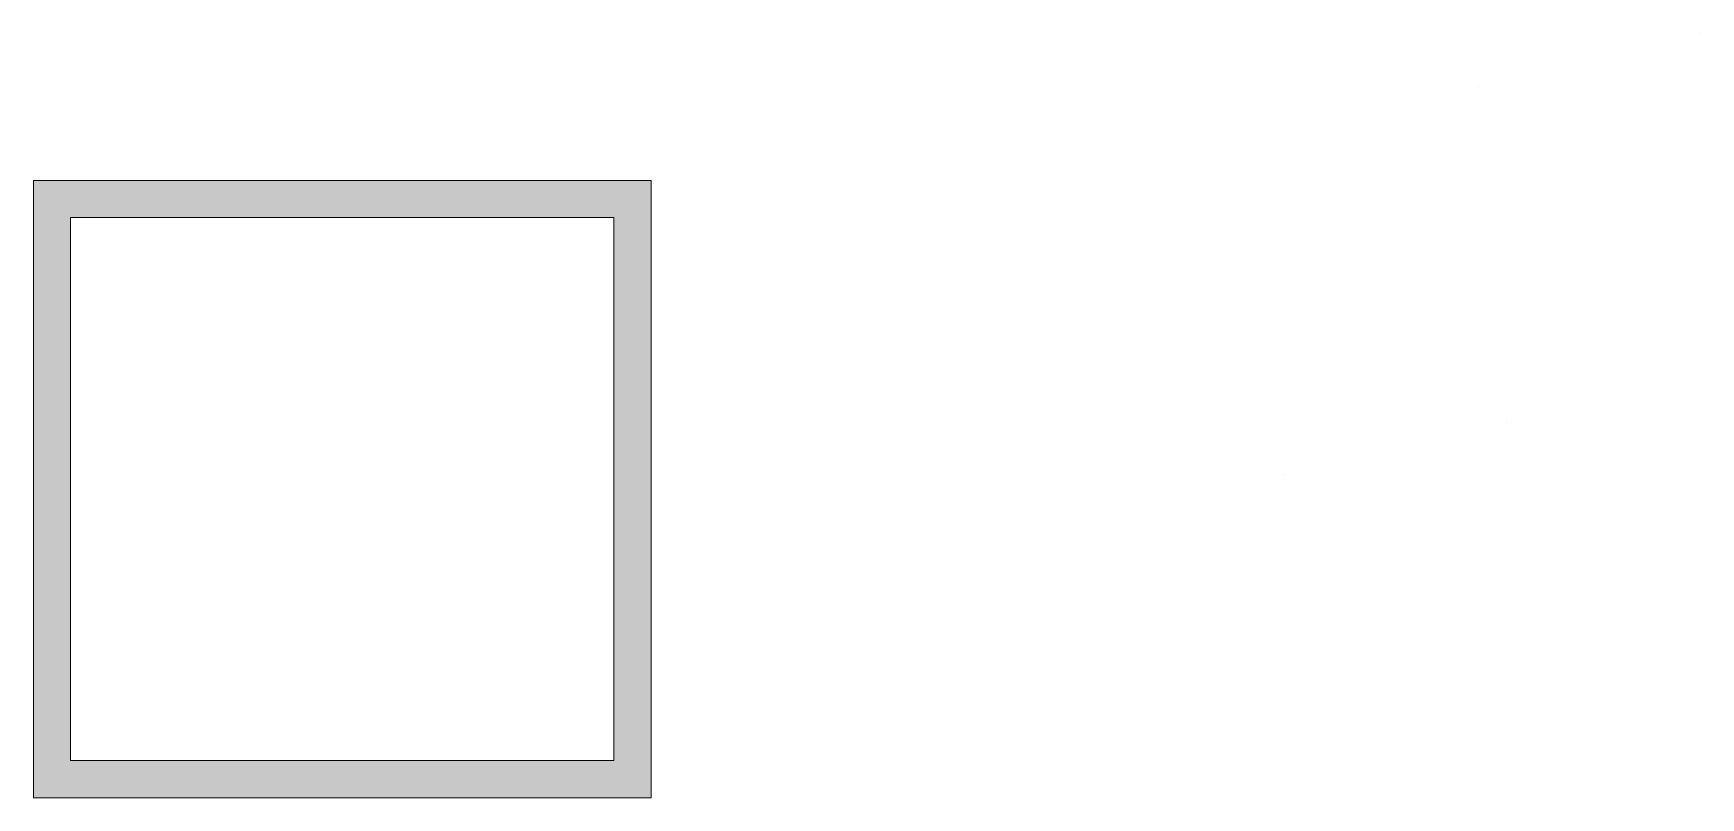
# Model space of a CAD drawing. Header units: inches. Extents: x 115 to 7891, y -2317 to 2748.
# Drawn here: x 328 to 2438, y 390 to 1358 of the extents above; entities that cross this region are included whole.
import ezdxf

# ---------------------------------------------------------------- set-up
doc = ezdxf.new("R2010")
doc.units = ezdxf.units.IN
doc.header["$MEASUREMENT"] = 0
doc.layers.add('Layer 1', color=7, linetype='Continuous')

msp = doc.modelspace()

# ---------------------------------------------------------------- hatches: boundary and pattern name
at = {"layer": 'Layer 1', "true_color": 0x92332f}
h = msp.add_hatch(color=17, dxfattribs=at)
h.dxf.hatch_style = 2
edge = h.paths.add_edge_path()
edge.add_spline(control_points=[(2157, 1291.5), (2157, 1291.5), (2157, 1291.5), (2157, 1291.5), (2157, 1291.5), (2157, 1291.5), (2157, 1291.5), (2157, 1291.5), (2157, 1291.5), (2157, 1291.5)], knot_values=[0, 0, 0, 0, 1, 1, 1, 2, 2, 2, 3, 3, 3, 3], degree=3, periodic=1)
at = {"layer": 'Layer 1', "true_color": 0xd24a58}
h = msp.add_hatch(color=13, dxfattribs=at)
h.dxf.hatch_style = 2
edge = h.paths.add_edge_path()
edge.add_spline(control_points=[(2157, 1291.5), (2157, 1291.5), (2157, 1291.5), (2157, 1291.5), (2157, 1291.5), (2157, 1291.5), (2157, 1291.5), (2157, 1291.5), (2157, 1291.5), (2157, 1291.5)], knot_values=[0, 0, 0, 0, 1, 1, 1, 2, 2, 2, 3, 3, 3, 3], degree=3, periodic=1)
at = {"layer": 'Layer 1', "true_color": 0xfab3bb}
h = msp.add_hatch(color=231, dxfattribs=at)
h.dxf.hatch_style = 2
edge = h.paths.add_edge_path()
edge.add_spline(control_points=[(2157, 1291.5), (2157, 1291.5), (2157, 1291.5), (2157, 1291.5), (2157, 1291.5), (2157, 1291.5), (2157, 1291.5), (2157, 1291.5), (2157, 1291.5), (2157, 1291.5)], knot_values=[0, 0, 0, 0, 1, 1, 1, 2, 2, 2, 3, 3, 3, 3], degree=3, periodic=1)
at = {"layer": 'Layer 1', "true_color": 0xf5871d}
h = msp.add_hatch(color=30, dxfattribs=at)
h.dxf.hatch_style = 2
h.paths.add_polyline_path([(327.6, 1172), (327.6, 390), (1109.6, 390), (1109.6, 1172)])
h.paths.add_polyline_path([(1062.6, 437), (374.6, 437), (374.6, 1125), (1062.6, 1125)])

# ---------------------------------------------------------------- linework, layer by layer
at = {"layer": 'Layer 1', "lineweight": 0}
for points in [[(2438.1, 1358.3), (2438.1, 1358.3), (2438.1, 1358.3), (2438.1, 1358.3)], [(327.6, 1172), (327.6, 390), (1109.6, 390), (1109.6, 1172), (327.6, 1172)], [(1062.6, 437), (374.6, 437), (374.6, 1125), (1062.6, 1125), (1062.6, 437)], [(2191.9, 865.8), (2191.9, 865.8), (2191.9, 865.8), (2191.9, 865.8)], [(1910.7, 799), (1910.7, 799), (1910.7, 799), (1910.7, 799)], [(1910.7, 799), (1910.7, 799), (1910.7, 799), (1910.7, 799)], [(1910.7, 799), (1910.7, 799), (1910.7, 799), (1910.7, 799)]]:
    msp.add_lwpolyline(points, dxfattribs=at)
msp.add_open_spline([(2157, 1291.5), (2157, 1291.5), (2157, 1291.5), (2157, 1291.5), (2157, 1291.5), (2157, 1291.5), (2157, 1291.5), (2157, 1291.5), (2157, 1291.5), (2157, 1291.5)], degree=3, knots=[0, 0, 0, 0, 1, 1, 1, 2, 2, 2, 3, 3, 3, 3], dxfattribs=at)
msp.add_open_spline([(2157, 1291.5), (2157, 1291.5), (2157, 1291.5), (2157, 1291.5), (2157, 1291.5), (2157, 1291.5), (2157, 1291.5), (2157, 1291.5), (2157, 1291.5), (2157, 1291.5)], degree=3, knots=[0, 0, 0, 0, 1, 1, 1, 2, 2, 2, 3, 3, 3, 3], dxfattribs=at)
msp.add_open_spline([(2157, 1291.5), (2157, 1291.5), (2157, 1291.5), (2157, 1291.5), (2157, 1291.5), (2157, 1291.5), (2157, 1291.5), (2157, 1291.5), (2157, 1291.5), (2157, 1291.5)], degree=3, knots=[0, 0, 0, 0, 1, 1, 1, 2, 2, 2, 3, 3, 3, 3], dxfattribs=at)

doc.saveas('drawing.dxf')
